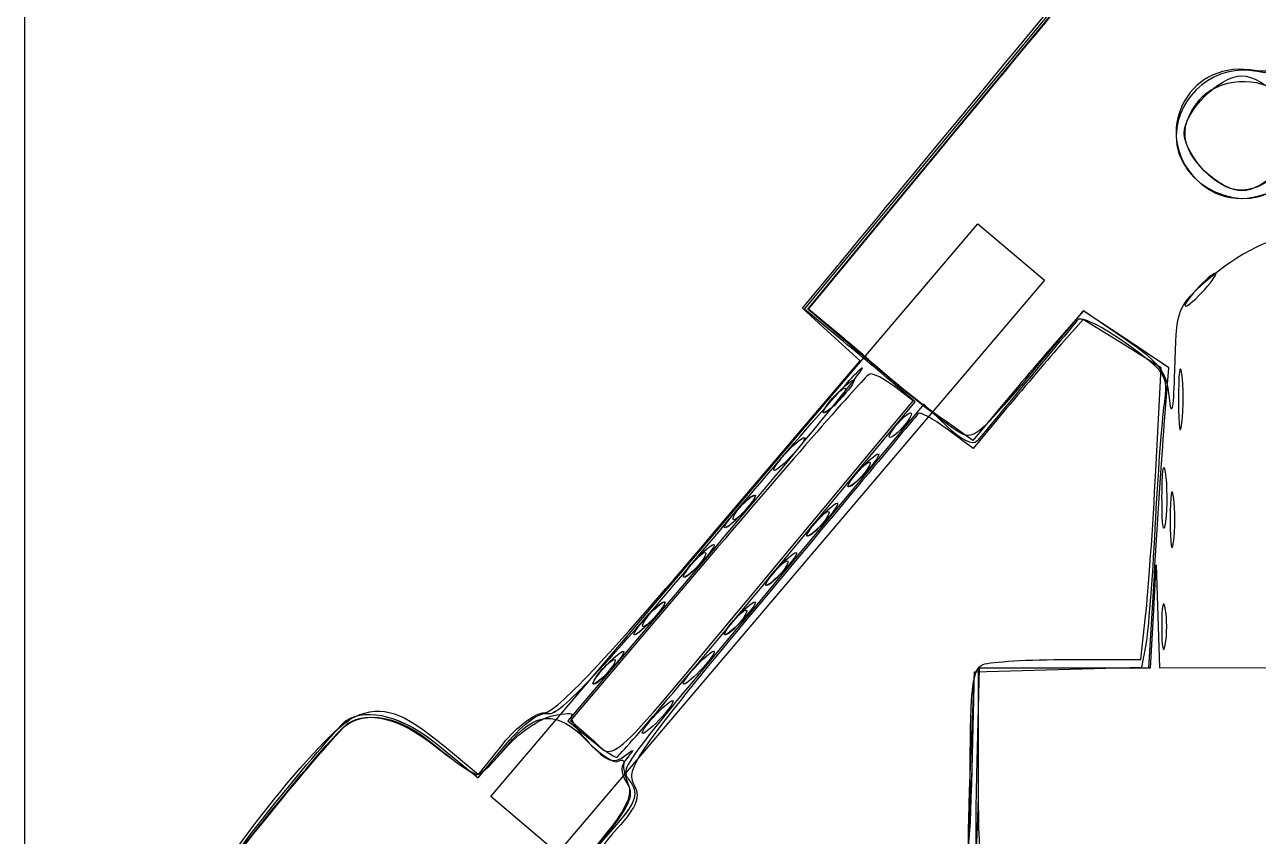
# Model space of a CAD drawing. Extents: x 143 to 420, y 187 to 724.
# Drawn here: x 185.1 to 261.7, y 538.4 to 588.8 of the extents above; entities that cross this region are included whole.
import ezdxf

# ---------------------------------------------------------------- set-up
doc = ezdxf.new("R2010")
doc.units = 0
doc.layers.add('Calque_1', color=7, linetype='CONTINUOUS')
doc.layers.add('Calque_2', color=7, linetype='CONTINUOUS')

msp = doc.modelspace()

# ---------------------------------------------------------------- linework, layer by layer
at = {"layer": 'Calque_1', "color": 7}
for points in [[(235.740832, 569.300023), (233.546878, 571.115152), (247.268401, 587.688525)], [(235.740849, 569.30121), (233.546898, 571.116339), (247.268421, 587.689712)], [(235.740862, 569.301111), (233.546911, 571.11624), (247.268434, 587.689613)], [(237.580349, 567.874181), (233.747666, 571.131371), (247.770194, 588.08536)], [(237.580391, 567.875104), (233.747705, 571.132294), (247.770237, 588.086283)], [(235.367482, 569.81372), (233.78933, 571.11324), (242.261716, 581.370288)], [(258.371151, 579.719689), (258.371283, 579.719557)], [(227.717412, 556.988388), (236.996562, 567.915486), (235.210624, 569.552141), (233.424689, 571.188829), (235.484647, 573.678359)], [(255.885181, 563.910283), (256.158792, 567.485093), (253.509325, 569.252949), (250.859865, 571.020805), (248.754313, 568.502299)], [(255.885214, 563.911239), (256.158825, 567.486016), (253.509368, 569.253872), (250.859904, 571.021761), (248.754356, 568.503222)], [(253.450753, 569.251861), (250.866563, 571.017377), (249.523621, 569.491848)], [(255.360745, 561.102672), (255.68888, 567.486214), (253.266576, 568.983591), (250.844061, 570.480968), (249.512548, 568.968262)], [(256.970692, 567.112487), (256.97201, 567.112487)], [(256.970692, 567.112487), (256.97201, 567.112487)], [(231.281122, 554.323153), (240.426338, 565.356268), (239.180561, 566.420614)], [(231.281142, 554.32434), (240.426357, 565.357487), (239.18058, 566.421801)], [(231.281155, 554.324241), (240.426371, 565.357389), (239.18059, 566.421702)], [(231.808384, 555.219542), (240.286489, 565.422989), (239.126811, 566.314829)], [(246.089464, 565.464756), (243.998239, 562.963227), (242.259333, 564.196223)], [(242.398904, 563.822959), (240.951094, 565.210067), (232.564869, 555.139866)], [(242.398927, 563.824145), (240.951117, 565.211254), (232.564892, 555.141052)], [(242.398941, 563.824046), (240.95113, 565.211155), (232.564905, 555.140953)], [(246.098823, 564.964641), (244.016608, 562.473727), (242.402646, 563.667)], [(255.74531, 559.315399), (255.743992, 559.315399)], [(228.077303, 556.416969), (218.852662, 545.535001), (220.238939, 544.399548)], [(228.077323, 556.418156), (218.852681, 545.536187), (220.238959, 544.400735)], [(228.077336, 556.418057), (218.852694, 545.536088), (220.238972, 544.400636)], [(228.108983, 556.269648), (219.013334, 545.563779), (220.319285, 544.426481)], [(244.251415, 542.191178), (244.407472, 548.846023), (249.668579, 548.846023), (254.929683, 548.846023), (255.270645, 554.591259)], [(244.350647, 542.461558), (244.350647, 548.8451), (249.640143, 548.8451), (254.929646, 548.8451), (255.270608, 554.590336)], [(244.350687, 542.367904), (244.350687, 548.846187), (249.6885, 548.846187), (255.026313, 548.846187), (255.207556, 552.037975), (255.388798, 555.229762), (255.487232, 552.037876), (255.585798, 548.845957), (271.69611, 548.862439)], [(249.939672, 549.356917), (254.423743, 549.356917), (254.728176, 552.038008)], [(243.83996, 542.20621), (244.095309, 548.589784), (249.293079, 548.734831), (254.490857, 548.879878), (254.756325, 550.266789)], [(243.951043, 542.541697), (244.095332, 548.590971), (249.293103, 548.736018), (254.490883, 548.881065), (254.756352, 550.267975)], [(243.951386, 542.581057), (244.095345, 548.590872), (249.293112, 548.735919), (254.4909, 548.880966), (254.756368, 550.267877)], [(210.898211, 543.968298), (213.296315, 542.003211), (215.037186, 544.099005)], [(210.898228, 543.969484), (213.296335, 542.004397), (215.037206, 544.100191)], [(210.898241, 543.969386), (213.296348, 542.004298), (215.037219, 544.100092)], [(211.197762, 543.960221), (213.304811, 542.199815), (214.832694, 544.118652)], [(221.367245, 538.706001), (219.743008, 536.68484), (222.407405, 534.116688)], [(221.629981, 538.811226), (219.904026, 536.843864), (222.424346, 534.497733)], [(221.630004, 538.812413), (219.904049, 536.845051), (222.424366, 534.498919)], [(221.630017, 538.812314), (219.904063, 536.844952), (222.424379, 534.498821)]]:
    msp.add_lwpolyline(points, dxfattribs=at)
for points in [[(258.371283, 579.719392)], [(258.371283, 579.719227)], [(214.075081, 540.835075), (244.310996, 576.430881), (248.447766, 572.917013), (218.211851, 537.321206)], [(258.39449, 572.337863)], [(258.39449, 572.337863)], [(235.158371, 565.443592)], [(235.413712, 565.698776)], [(235.413712, 565.698611)], [(239.243844, 563.911404)], [(239.243844, 563.911404)], [(239.243844, 563.911239)], [(232.349609, 562.123999)], [(232.349609, 562.123999)], [(232.349609, 562.123835)], [(236.690424, 560.847456)], [(236.945766, 561.102837)], [(236.945766, 561.102475)], [(256.462204, 559.443074)], [(256.462204, 559.443074)], [(229.285503, 558.549421)], [(229.285503, 558.549058)], [(229.540845, 558.804736)], [(234.137001, 557.783343)], [(234.392346, 558.038724)], [(234.392346, 558.038362)], [(226.73208, 555.485308)], [(226.73208, 555.484945)], [(226.476738, 555.229926)], [(231.583581, 554.71923)], [(231.808384, 555.219542)], [(231.838923, 554.974611)], [(231.838923, 554.974249)], [(255.946134, 552.548671)], [(255.946134, 552.548671)], [(223.667977, 551.910333)], [(223.667977, 551.909971)], [(223.923318, 552.165814)], [(229.030161, 551.65515)], [(229.285503, 551.910333)], [(229.285503, 551.909971)], [(220.859212, 548.591037)], [(221.114554, 548.84622)], [(221.114554, 548.845891)], [(226.73208, 548.84622)], [(226.73208, 548.845891)], [(224.17866, 545.78214)], [(224.17866, 545.781778)]]:
    msp.add_lwpolyline(points, close=True, dxfattribs=at)
for points in [[(247.770194, 588.08536), (255.482611, 597.410051), (261.717578, 605.232776), (261.625671, 605.469179)], [(247.770237, 588.086283), (255.482644, 597.410977), (261.717611, 605.233702), (261.625704, 605.470105)], [(247.268401, 587.688525), (254.815231, 596.803867), (261.155884, 604.53043), (261.358719, 604.858631)], [(247.268421, 587.689712), (254.815254, 596.805057), (261.155917, 604.53162), (261.358752, 604.859821)], [(247.268434, 587.689613), (254.81527, 596.804958), (261.155917, 604.531521), (261.358785, 604.859722)], [(242.261716, 581.370288), (246.921532, 587.011651), (253.307568, 594.734864), (256.452908, 598.532973)], [(267.36982, 590.796614), (263.419603, 586.000148), (262.951695, 585.597874), (261.654581, 585.882759)], [(267.369853, 590.797537), (263.419636, 586.001071), (262.951728, 585.598797), (261.654614, 585.883682)], [(235.484647, 573.678359), (236.617624, 575.047567), (242.671104, 582.37266), (248.936835, 589.956331)], [(264.602294, 587.55617), (263.286984, 585.898417), (262.965376, 585.750437), (261.193992, 585.98805)], [(261.193992, 585.98805), (257.303508, 586.509855), (255.080419, 581.988912), (257.860488, 579.208893)], [(261.654581, 585.882759), (259.149525, 586.432981), (256.652512, 584.450686), (256.623371, 581.888698)], [(261.654614, 585.883682), (259.149558, 586.433904), (256.652545, 584.451609), (256.623404, 581.889654)], [(257.117815, 582.040668), (257.117815, 583.418513), (259.314746, 585.615477), (260.692592, 585.615477)], [(257.117815, 582.040536), (257.117815, 583.418348), (259.314746, 585.615312), (260.692592, 585.615312)], [(258.059432, 584.112133), (259.186281, 585.503692), (261.865888, 585.682462), (263.099972, 584.448345)], [(260.692592, 585.615477), (262.070404, 585.615477), (264.267368, 583.418513), (264.267368, 582.040668)], [(260.692592, 585.615312), (262.070404, 585.615312), (264.267368, 583.418348), (264.267368, 582.040536)], [(258.371283, 579.719557), (256.875983, 581.21489), (256.782296, 582.53475), (258.059432, 584.112133)], [(256.623371, 581.888698), (256.587109, 578.706702), (261.00375, 576.733242), (263.214197, 578.943688)], [(256.623404, 581.889654), (256.587142, 578.707625), (261.003783, 576.734165), (263.21423, 578.944612)], [(258.371283, 579.719392), (257.681849, 580.408826), (257.117815, 581.453393), (257.117815, 582.040668)], [(258.371283, 579.719227), (257.681849, 580.408661), (257.117815, 581.453228), (257.117815, 582.040536)], [(264.267368, 582.040668), (264.267368, 580.662855), (262.070404, 578.465891), (260.692592, 578.465891)], [(264.267368, 582.040536), (264.267368, 580.66269), (262.070404, 578.465726), (260.692592, 578.465726)], [(257.860488, 579.208893), (259.321735, 577.74758), (261.217826, 577.604643), (263.24614, 578.802795)], [(262.763728, 579.407838), (261.186344, 578.130569), (259.866484, 578.224224), (258.371151, 579.719689)], [(260.692592, 578.465891), (260.105284, 578.465891), (259.060717, 579.029958), (258.371283, 579.719392)], [(260.692592, 578.465726), (260.105284, 578.465726), (259.060717, 579.029794), (258.371283, 579.719227)], [(271.356002, 574.619811), (266.993028, 576.994458), (262.493611, 576.379064), (258.485046, 572.859504)], [(259.063486, 573.359223), (258.923054, 573.359223), (258.392183, 572.89959), (257.883827, 572.337863)], [(259.063486, 573.359223), (258.923054, 573.359223), (258.392183, 572.89959), (257.883827, 572.337863)], [(258.39449, 572.337863), (258.902879, 572.89959), (259.203917, 573.359223), (259.063486, 573.359223)], [(258.39449, 572.337863), (258.902879, 572.89959), (259.203917, 573.359223), (259.063486, 573.359223)], [(258.485046, 572.859504), (256.65027, 571.248562), (256.605042, 571.120888), (256.517882, 567.305762)], [(257.883827, 572.337863), (257.375438, 571.776071), (257.0744, 571.31647), (257.214832, 571.31647)], [(257.883827, 572.337863), (257.375438, 571.776071), (257.0744, 571.31647), (257.214832, 571.31647)], [(257.214832, 571.31647), (257.355263, 571.31647), (257.886102, 571.776071), (258.39449, 572.337863)], [(257.214832, 571.31647), (257.355263, 571.31647), (257.886102, 571.776071), (258.39449, 572.337863)], [(253.515866, 568.987711), (252.060476, 570.033301), (250.710892, 570.697417), (250.516793, 570.463562)], [(253.515889, 568.988898), (252.060499, 570.034487), (250.710915, 570.698604), (250.516813, 570.464749)], [(253.515902, 568.988799), (252.060512, 570.034389), (250.710928, 570.698505), (250.516826, 570.46465)], [(250.516793, 570.463562), (250.322694, 570.229509), (248.926784, 568.544593), (247.414773, 566.718883)], [(250.516813, 570.464749), (250.322714, 570.230696), (248.926807, 568.54578), (247.414796, 566.72007)], [(250.516826, 570.46465), (250.322727, 570.230597), (248.926817, 568.545681), (247.414809, 566.719971)], [(237.516057, 568.000272), (237.202327, 568.282784), (236.235465, 569.098969), (235.367482, 569.81372)], [(239.180561, 566.420614), (238.495379, 567.005977), (236.947506, 568.301706), (235.740832, 569.300023)], [(239.18058, 566.421801), (238.495399, 567.007164), (236.947526, 568.302893), (235.740849, 569.30121)], [(239.18059, 566.421702), (238.495412, 567.007065), (236.947536, 568.302794), (235.740862, 569.301111)], [(249.523621, 569.491848), (248.78501, 568.652818), (247.239639, 566.840624), (246.089464, 565.464756)], [(256.231744, 565.443592), (256.058677, 567.238019), (255.720751, 567.700982), (253.450753, 569.251861)], [(248.754313, 568.502299), (243.835688, 562.618906), (244.122034, 562.842014), (242.691793, 563.779148)], [(248.754356, 568.503222), (243.835731, 562.619829), (244.122076, 562.842937), (242.691836, 563.780071)], [(249.512548, 568.968262), (248.780224, 568.136254), (247.244043, 566.334608), (246.098823, 564.964641)], [(255.894807, 565.243032), (256.14765, 566.987582), (256.019745, 567.188736), (253.515866, 568.987711)], [(255.89484, 565.244219), (256.147683, 566.988769), (256.019778, 567.189923), (253.515889, 568.988898)], [(255.894873, 565.24412), (256.147716, 566.98867), (256.019811, 567.189824), (253.515902, 568.988799)], [(227.75343, 556.723018), (232.809203, 562.732602), (237.025891, 567.57067), (237.12384, 567.474247)], [(227.75345, 556.724205), (232.809223, 562.733789), (237.025911, 567.571857), (237.12386, 567.475434)], [(227.75346, 556.724106), (232.809236, 562.73369), (237.025924, 567.571758), (237.123873, 567.475335)], [(242.259333, 564.196223), (240.672746, 565.321193), (239.00603, 566.657898), (237.516057, 568.000272)], [(242.691793, 563.779148), (241.988478, 564.239968), (239.68833, 566.082721), (237.580349, 567.874181)], [(242.691836, 563.780071), (241.988521, 564.240891), (239.688373, 566.083677), (237.580391, 567.875104)], [(256.97201, 567.112487), (256.855314, 567.879851), (256.762352, 567.12897), (256.765319, 565.443592)], [(256.97201, 567.112487), (256.855314, 567.879851), (256.762352, 567.12897), (256.765319, 565.443592)], [(237.12384, 567.474247), (237.22178, 567.377659), (233.150854, 562.402061), (228.077303, 556.416969)], [(237.12386, 567.475434), (237.2218, 567.378846), (233.150874, 562.403247), (228.077323, 556.418156)], [(237.123873, 567.475335), (237.221813, 567.378747), (233.150887, 562.403148), (228.077336, 556.418057)], [(237.58588, 567.09106), (237.376189, 567.027437), (233.111589, 562.157855), (228.108983, 556.269648)], [(239.126811, 566.314829), (238.488987, 566.805318), (237.795568, 567.154617), (237.58588, 567.09106)], [(256.517882, 567.305762), (256.467445, 565.103194), (256.342837, 564.291394), (256.231744, 565.443592)], [(256.977285, 564.048374), (257.091015, 564.966257), (257.088707, 566.345091), (256.970692, 567.112487)], [(256.977285, 564.048374), (257.091015, 564.966257), (257.088707, 566.345091), (256.970692, 567.112487)], [(235.158371, 565.443592), (235.508029, 565.86492), (235.909021, 566.209637), (236.049459, 566.209637)], [(235.413712, 565.698776), (235.922095, 566.260535), (236.452943, 566.720169), (236.593384, 566.720169)], [(235.413712, 565.698611), (235.922095, 566.260371), (236.452943, 566.720004), (236.593384, 566.720004)], [(236.049459, 566.209637), (236.189891, 566.209637), (236.018801, 565.86492), (235.669054, 565.443592)], [(236.593384, 566.720169), (236.733816, 566.720169), (236.432778, 566.260535), (235.924396, 565.698776)], [(236.593384, 566.720004), (236.733816, 566.720004), (236.432778, 566.260371), (235.924396, 565.698611)], [(247.414773, 566.718883), (245.902766, 564.893173), (244.481403, 563.182643), (244.256192, 562.917669)], [(247.414796, 566.72007), (245.902789, 564.89436), (244.481427, 563.18383), (244.256215, 562.918856)], [(247.414809, 566.719971), (245.902802, 564.894261), (244.48144, 563.183731), (244.256228, 562.918757)], [(234.744727, 564.677416), (234.604295, 564.677416), (234.905333, 565.137016), (235.413712, 565.698776)], [(234.744727, 564.677251), (234.604295, 564.677251), (234.905333, 565.136884), (235.413712, 565.698611)], [(234.777966, 564.677581), (234.637534, 564.677581), (234.808623, 565.022298), (235.158371, 565.443592)], [(235.924396, 565.698776), (235.416017, 565.137016), (234.885165, 564.677416), (234.744727, 564.677416)], [(235.924396, 565.698611), (235.416017, 565.136884), (234.885165, 564.677251), (234.744727, 564.677251)], [(235.669054, 565.443592), (235.319396, 565.022298), (234.918404, 564.677581), (234.777966, 564.677581)], [(255.324694, 557.526577), (255.491267, 560.756637), (255.747816, 564.229057), (255.894807, 565.243032)], [(255.324721, 557.527764), (255.491294, 560.757824), (255.747848, 564.230243), (255.89484, 565.244219)], [(255.324737, 557.527665), (255.49131, 560.757725), (255.747881, 564.230144), (255.894873, 565.24412)], [(256.765319, 565.443592), (256.768615, 563.758347), (256.863555, 563.130492), (256.977285, 564.048374)], [(256.765319, 565.443592), (256.768615, 563.758347), (256.863555, 563.130492), (256.977285, 564.048374)], [(240.61269, 564.641187), (240.515904, 564.520864), (236.368882, 559.537881), (231.397104, 553.568251)], [(239.243844, 563.911404), (239.593505, 564.332699), (239.994494, 564.677416), (240.134932, 564.677416)], [(239.243844, 563.911404), (239.593505, 564.332699), (239.994494, 564.677416), (240.134932, 564.677416)], [(239.243844, 563.911239), (239.593505, 564.332534), (239.994494, 564.677251), (240.134932, 564.677251)], [(240.134932, 564.677416), (240.275364, 564.677416), (240.104274, 564.332699), (239.75453, 563.911404)], [(240.134932, 564.677416), (240.275364, 564.677416), (240.104274, 564.332699), (239.75453, 563.911404)], [(240.134932, 564.677251), (240.275364, 564.677251), (240.104274, 564.332534), (239.75453, 563.911239)], [(242.402646, 563.667), (241.514963, 564.323271), (240.709489, 564.761675), (240.61269, 564.641187)], [(238.863442, 563.145359), (238.723011, 563.145359), (238.8941, 563.490076), (239.243844, 563.911404)], [(238.863442, 563.145359), (238.723011, 563.145359), (238.8941, 563.490076), (239.243844, 563.911404)], [(238.863442, 563.145228), (238.723011, 563.145228), (238.8941, 563.489911), (239.243844, 563.911239)], [(239.75453, 563.911404), (239.404869, 563.490076), (239.003877, 563.145359), (238.863442, 563.145359)], [(239.75453, 563.911404), (239.404869, 563.490076), (239.003877, 563.145359), (238.863442, 563.145359)], [(239.75453, 563.911239), (239.404869, 563.489911), (239.003877, 563.145228), (238.863442, 563.145228)], [(244.256192, 562.917669), (244.014557, 562.633179), (243.253289, 563.004367), (242.398904, 563.822959)], [(244.256215, 562.918856), (244.01458, 562.634366), (243.253312, 563.005554), (242.398927, 563.824145)], [(244.256228, 562.918757), (244.014593, 562.634267), (243.253325, 563.005455), (242.398941, 563.824046)], [(255.270608, 554.590336), (255.458213, 557.75018), (255.734695, 561.944174), (255.885181, 563.910283)], [(255.270645, 554.591259), (255.458249, 557.751103), (255.734728, 561.945097), (255.885214, 563.911239)], [(232.349609, 562.123999), (232.857988, 562.685759), (233.38884, 563.145359), (233.529278, 563.145359)], [(232.349609, 562.123999), (232.857988, 562.685759), (233.38884, 563.145359), (233.529278, 563.145359)], [(232.349609, 562.123835), (232.857988, 562.685594), (233.38884, 563.145228), (233.529278, 563.145228)], [(233.529278, 563.145359), (233.66971, 563.145359), (233.368672, 562.685759), (232.860293, 562.123999)], [(233.529278, 563.145359), (233.66971, 563.145359), (233.368672, 562.685759), (232.860293, 562.123999)], [(233.529278, 563.145228), (233.66971, 563.145228), (233.368672, 562.685594), (232.860293, 562.123835)], [(231.680621, 561.102639), (231.540189, 561.102639), (231.841227, 561.56224), (232.349609, 562.123999)], [(231.680621, 561.102639), (231.540189, 561.102639), (231.841227, 561.56224), (232.349609, 562.123999)], [(231.680621, 561.102475), (231.540189, 561.102475), (231.841227, 561.562075), (232.349609, 562.123835)], [(232.860293, 562.123999), (232.35191, 561.56224), (231.821059, 561.102639), (231.680621, 561.102639)], [(232.860293, 562.123999), (232.35191, 561.56224), (231.821059, 561.102639), (231.680621, 561.102639)], [(232.860293, 562.123835), (232.35191, 561.562075), (231.821059, 561.102475), (231.680621, 561.102475)], [(236.690424, 560.847456), (237.040082, 561.268751), (237.441074, 561.613501), (237.581512, 561.613501)], [(236.945766, 561.102837), (237.454148, 561.664564), (237.984996, 562.124197), (238.125438, 562.124197)], [(236.945766, 561.102475), (237.454148, 561.664201), (237.984996, 562.123835), (238.125438, 562.123835)], [(237.581512, 561.613501), (237.721944, 561.613501), (237.550855, 561.268751), (237.201107, 560.847456)], [(238.125438, 562.124197), (238.265869, 562.124197), (237.964831, 561.664564), (237.456449, 561.102837)], [(238.125438, 562.123835), (238.265869, 562.123835), (237.964831, 561.664201), (237.456449, 561.102475)], [(255.743992, 559.315399), (255.740695, 561.000678), (255.833986, 561.751658), (255.950683, 560.984294)], [(236.27678, 560.081477), (236.136349, 560.081477), (236.437387, 560.541078), (236.945766, 561.102837)], [(236.27678, 560.081115), (236.136349, 560.081115), (236.437387, 560.540715), (236.945766, 561.102475)], [(236.310019, 560.081444), (236.169587, 560.081444), (236.340677, 560.426128), (236.690424, 560.847456)], [(237.456449, 561.102837), (236.94807, 560.541078), (236.417219, 560.081477), (236.27678, 560.081477)], [(237.456449, 561.102475), (236.94807, 560.540715), (236.417219, 560.081115), (236.27678, 560.081115)], [(237.201107, 560.847456), (236.851449, 560.426128), (236.450457, 560.081444), (236.310019, 560.081444)], [(254.728176, 552.038008), (254.895508, 553.512606), (255.180274, 557.591716), (255.360745, 561.102672)], [(255.950683, 560.984294), (256.06738, 560.216898), (256.069687, 558.838031), (255.957276, 557.920181)], [(256.462204, 559.443074), (256.345177, 560.215481), (256.249578, 559.583505), (256.249578, 558.038691)], [(256.462204, 559.443074), (256.345177, 560.215481), (256.249578, 559.583505), (256.249578, 558.038691)], [(229.285503, 558.549421), (229.793885, 559.111147), (230.324733, 559.570781), (230.465172, 559.570781)], [(229.285503, 558.549058), (229.793885, 559.110818), (230.324733, 559.570418), (230.465172, 559.570418)], [(229.540845, 558.804736), (229.890506, 559.226031), (230.291495, 559.570748), (230.431933, 559.570748)], [(230.465172, 559.570781), (230.605603, 559.570781), (230.304565, 559.111147), (229.796186, 558.549421)], [(230.465172, 559.570418), (230.605603, 559.570418), (230.304565, 559.110818), (229.796186, 558.549058)], [(230.431933, 559.570748), (230.572365, 559.570748), (230.401275, 559.226031), (230.051528, 558.804736)], [(255.957276, 557.920181), (255.843546, 557.002299), (255.748277, 557.630088), (255.74531, 559.315399)], [(256.462204, 556.634309), (256.57923, 557.406716), (256.57923, 558.670667), (256.462204, 559.443074)], [(256.462204, 556.634309), (256.57923, 557.406716), (256.57923, 558.670667), (256.462204, 559.443074)], [(228.616518, 557.528028), (228.476086, 557.528028), (228.777124, 557.987661), (229.285503, 558.549421)], [(228.616518, 557.527665), (228.476086, 557.527665), (228.777124, 557.987299), (229.285503, 558.549058)], [(229.796186, 558.549421), (229.287807, 557.987661), (228.756953, 557.528028), (228.616518, 557.528028)], [(229.796186, 558.549058), (229.287807, 557.987299), (228.756953, 557.527665), (228.616518, 557.527665)], [(229.16044, 558.038691), (229.020008, 558.038691), (229.191097, 558.383408), (229.540845, 558.804736)], [(230.051528, 558.804736), (229.70187, 558.383408), (229.300878, 558.038691), (229.16044, 558.038691)], [(234.137001, 557.783343), (234.486663, 558.204671), (234.887654, 558.549388), (235.028089, 558.549388)], [(234.392346, 558.038724), (234.900725, 558.600451), (235.431576, 559.060084), (235.572015, 559.060084)], [(234.392346, 558.038362), (234.900725, 558.600121), (235.431576, 559.059722), (235.572015, 559.059722)], [(235.028089, 558.549388), (235.168521, 558.549388), (234.997432, 558.204671), (234.647684, 557.783343)], [(235.572015, 559.060084), (235.712446, 559.060084), (235.411408, 558.600451), (234.903029, 558.038724)], [(235.572015, 559.059722), (235.712446, 559.059722), (235.411408, 558.600121), (234.903029, 558.038362)], [(233.723357, 557.017364), (233.582926, 557.017364), (233.883964, 557.476965), (234.392346, 558.038724)], [(233.723357, 557.017002), (233.582926, 557.017002), (233.883964, 557.476602), (234.392346, 558.038362)], [(233.756599, 557.017331), (233.616168, 557.017331), (233.787257, 557.362048), (234.137001, 557.783343)], [(234.903029, 558.038724), (234.394647, 557.476965), (233.863795, 557.017364), (233.723357, 557.017364)], [(234.903029, 558.038362), (234.394647, 557.476602), (233.863795, 557.017002), (233.723357, 557.017002)], [(234.647684, 557.783343), (234.298026, 557.362048), (233.897038, 557.017331), (233.756599, 557.017331)], [(256.249578, 558.038691), (256.249578, 556.493877), (256.345177, 555.861902), (256.462204, 556.634309)], [(256.249578, 558.038691), (256.249578, 556.493877), (256.345177, 555.861902), (256.462204, 556.634309)], [(217.399418, 546.049389), (218.115715, 546.055982), (221.319251, 549.453933), (227.717412, 556.988388)], [(254.756325, 550.266789), (254.902229, 551.029603), (255.158085, 554.296485), (255.324694, 557.526577)], [(254.756352, 550.267975), (254.902256, 551.03079), (255.158111, 554.297671), (255.324721, 557.527764)], [(254.756368, 550.267877), (254.902272, 551.030691), (255.158128, 554.297572), (255.324737, 557.527665)], [(217.669584, 545.995623), (218.312418, 545.851895), (221.1253, 548.844407), (227.75343, 556.723018)], [(217.669604, 545.99681), (218.312438, 545.853082), (221.12532, 548.845594), (227.75345, 556.724205)], [(217.669617, 545.996711), (218.312451, 545.852983), (221.12533, 548.845495), (227.75346, 556.724106)], [(226.73208, 555.485308), (227.240462, 556.047067), (227.771314, 556.506668), (227.911752, 556.506668)], [(226.73208, 555.484945), (227.240462, 556.046705), (227.771314, 556.506305), (227.911752, 556.506305)], [(227.911752, 556.506668), (228.052184, 556.506668), (227.751146, 556.047067), (227.242767, 555.485308)], [(227.911752, 556.506305), (228.052184, 556.506305), (227.751146, 556.046705), (227.242767, 555.484945)], [(226.063095, 554.463948), (225.922663, 554.463948), (226.223701, 554.923548), (226.73208, 555.485308)], [(226.063095, 554.463585), (225.922663, 554.463585), (226.223701, 554.923186), (226.73208, 555.484945)], [(227.242767, 555.485308), (226.734384, 554.923548), (226.203533, 554.463948), (226.063095, 554.463948)], [(227.242767, 555.484945), (226.734384, 554.923186), (226.203533, 554.463585), (226.063095, 554.463585)], [(226.476738, 555.229926), (226.8264, 555.651254), (227.227388, 555.995938), (227.367826, 555.995938)], [(227.367826, 555.995938), (227.508258, 555.995938), (227.337169, 555.651254), (226.987425, 555.229926)], [(231.583581, 554.71923), (231.933243, 555.140558), (232.334231, 555.485275), (232.474669, 555.485275)], [(231.838923, 554.974611), (232.347305, 555.536371), (232.878157, 555.995971), (233.018591, 555.995971)], [(231.838923, 554.974249), (232.347305, 555.536008), (232.878157, 555.995642), (233.018591, 555.995642)], [(232.474669, 555.485275), (232.615101, 555.485275), (232.444012, 555.140558), (232.094264, 554.71923)], [(233.018591, 555.995971), (233.159023, 555.995971), (232.857985, 555.536371), (232.349609, 554.974611)], [(233.018591, 555.995642), (233.159023, 555.995642), (232.857985, 555.536008), (232.349609, 554.974249)], [(220.319285, 544.426481), (221.921278, 543.031361), (220.827104, 542.003507), (231.808384, 555.219542)], [(232.564869, 555.139866), (221.238414, 541.539061), (222.121838, 542.754718), (222.788713, 541.686877)], [(232.564892, 555.141052), (221.238437, 541.540248), (222.121861, 542.755904), (222.788736, 541.688064)], [(232.564905, 555.140953), (221.238447, 541.540149), (222.121871, 542.755806), (222.788749, 541.687965)], [(226.096337, 554.463915), (225.955905, 554.463915), (226.126994, 554.808599), (226.476738, 555.229926)], [(226.987425, 555.229926), (226.637763, 554.808599), (226.236775, 554.463915), (226.096337, 554.463915)], [(231.169937, 553.953251), (231.029506, 553.953251), (231.330544, 554.412852), (231.838923, 554.974611)], [(231.169937, 553.952889), (231.029506, 553.952889), (231.330544, 554.412489), (231.838923, 554.974249)], [(231.203176, 553.953218), (231.062745, 553.953218), (231.233834, 554.297935), (231.583581, 554.71923)], [(232.349609, 554.974611), (231.841227, 554.412852), (231.310376, 553.953251), (231.169937, 553.953251)], [(232.349609, 554.974249), (231.841227, 554.412489), (231.310376, 553.952889), (231.169937, 553.952889)], [(232.094264, 554.71923), (231.744603, 554.297935), (231.343614, 553.953218), (231.203176, 553.953218)], [(221.880559, 543.277051), (222.020991, 543.283644), (226.25125, 548.254891), (231.281122, 554.323153)], [(221.880579, 543.278238), (222.02101, 543.284831), (226.25127, 548.256111), (231.281142, 554.32434)], [(221.880592, 543.278139), (222.021024, 543.284732), (226.251283, 548.256012), (231.281155, 554.324241)], [(231.397104, 553.568251), (223.389128, 543.953035), (222.421287, 542.595199), (222.916381, 541.670098)], [(255.946134, 552.548671), (255.824493, 553.180646), (255.724938, 552.66339), (255.724938, 551.399637)], [(255.946134, 552.548671), (255.824493, 553.180646), (255.724938, 552.66339), (255.724938, 551.399637)], [(223.667977, 551.910333), (224.176356, 552.472093), (224.707207, 552.931726), (224.847646, 552.931726)], [(223.667977, 551.909971), (224.176356, 552.47173), (224.707207, 552.931364), (224.847646, 552.931364)], [(223.923318, 552.165814), (224.272977, 552.587141), (224.673968, 552.931858), (224.814403, 552.931858)], [(224.847646, 552.931726), (224.988077, 552.931726), (224.687039, 552.472093), (224.17866, 551.910333)], [(224.847646, 552.931364), (224.988077, 552.931364), (224.687039, 552.47173), (224.17866, 551.909971)], [(224.814403, 552.931858), (224.954835, 552.931858), (224.783746, 552.587141), (224.434002, 552.165814)], [(229.030161, 551.65515), (229.37982, 552.076445), (229.780808, 552.421162), (229.92125, 552.421162)], [(229.285503, 551.910333), (229.793885, 552.472093), (230.324733, 552.931726), (230.465172, 552.931726)], [(229.285503, 551.909971), (229.793885, 552.47173), (230.324733, 552.931364), (230.465172, 552.931364)], [(229.92125, 552.421162), (230.061681, 552.421162), (229.890592, 552.076445), (229.540845, 551.65515)], [(230.465172, 552.931726), (230.605603, 552.931726), (230.304565, 552.472093), (229.796186, 551.910333)], [(230.465172, 552.931364), (230.605603, 552.931364), (230.304565, 552.47173), (229.796186, 551.909971)], [(255.946134, 550.250603), (256.067776, 550.882578), (256.067776, 551.916696), (255.946134, 552.548671)], [(255.946134, 550.250603), (256.067776, 550.882578), (256.067776, 551.916696), (255.946134, 552.548671)], [(222.998988, 550.888973), (222.858557, 550.888973), (223.159595, 551.348607), (223.667977, 551.910333)], [(222.998988, 550.888611), (222.858557, 550.888611), (223.159595, 551.348244), (223.667977, 551.909971)], [(224.17866, 551.910333), (223.670278, 551.348607), (223.13943, 550.888973), (222.998988, 550.888973)], [(224.17866, 551.909971), (223.670278, 551.348244), (223.13943, 550.888611), (222.998988, 550.888611)], [(223.542914, 551.399802), (223.402482, 551.399802), (223.573571, 551.744486), (223.923318, 552.165814)], [(224.434002, 552.165814), (224.08434, 551.744486), (223.683355, 551.399802), (223.542914, 551.399802)], [(228.616518, 550.888973), (228.476086, 550.888973), (228.777124, 551.348607), (229.285503, 551.910333)], [(228.616518, 550.888611), (228.476086, 550.888611), (228.777124, 551.348244), (229.285503, 551.909971)], [(228.649756, 550.889105), (228.509325, 550.889105), (228.680414, 551.233822), (229.030161, 551.65515)], [(229.796186, 551.910333), (229.287807, 551.348607), (228.756953, 550.888973), (228.616518, 550.888973)], [(229.796186, 551.909971), (229.287807, 551.348244), (228.756953, 550.888611), (228.616518, 550.888611)], [(229.540845, 551.65515), (229.191183, 551.233822), (228.790195, 550.889105), (228.649756, 550.889105)], [(255.724938, 551.399637), (255.724938, 550.135686), (255.824493, 549.618627), (255.946134, 550.250603)], [(255.724938, 551.399637), (255.724938, 550.135686), (255.824493, 549.618627), (255.946134, 550.250603)], [(220.859212, 548.591037), (221.208874, 549.012332), (221.609862, 549.357049), (221.7503, 549.357049)], [(221.114554, 548.84622), (221.622936, 549.40798), (222.153787, 549.867613), (222.294226, 549.867613)], [(221.114554, 548.845891), (221.622936, 549.407617), (222.153787, 549.867251), (222.294226, 549.867251)], [(221.7503, 549.357049), (221.890732, 549.357049), (221.719643, 549.012332), (221.369895, 548.591037)], [(222.294226, 549.867613), (222.434657, 549.867613), (222.133619, 549.40798), (221.62524, 548.84622)], [(222.294226, 549.867251), (222.434657, 549.867251), (222.133619, 549.407617), (221.62524, 548.845891)], [(226.73208, 548.84622), (227.240462, 549.40798), (227.771314, 549.867613), (227.911752, 549.867613)], [(226.73208, 548.845891), (227.240462, 549.407617), (227.771314, 549.867251), (227.911752, 549.867251)], [(227.911752, 549.867613), (228.052184, 549.867613), (227.751146, 549.40798), (227.242767, 548.84622)], [(227.911752, 549.867251), (228.052184, 549.867251), (227.751146, 549.407617), (227.242767, 548.845891)], [(244.647798, 549.047044), (245.092083, 549.217474), (247.473422, 549.356917), (249.939672, 549.356917)], [(220.445568, 547.824893), (220.305137, 547.824893), (220.606175, 548.284494), (221.114554, 548.84622)], [(220.445568, 547.824531), (220.305137, 547.824531), (220.606175, 548.284131), (221.114554, 548.845891)], [(220.47881, 547.825025), (220.338379, 547.825025), (220.509468, 548.169709), (220.859212, 548.591037)], [(221.62524, 548.84622), (221.116858, 548.284494), (220.586007, 547.824893), (220.445568, 547.824893)], [(221.62524, 548.845891), (221.116858, 548.284131), (220.586007, 547.824531), (220.445568, 547.824531)], [(221.369895, 548.591037), (221.020237, 548.169709), (220.619249, 547.825025), (220.47881, 547.825025)], [(226.063095, 547.824893), (225.922663, 547.824893), (226.223701, 548.284494), (226.73208, 548.84622)], [(226.063095, 547.824531), (225.922663, 547.824531), (226.223701, 548.284131), (226.73208, 548.845891)], [(227.242767, 548.84622), (226.734384, 548.284494), (226.203533, 547.824893), (226.063095, 547.824893)], [(227.242767, 548.845891), (226.734384, 548.284131), (226.203533, 547.824531), (226.063095, 547.824531)], [(243.84, 542.600968), (243.84, 547.725207), (243.973212, 548.788169), (244.647798, 549.047044)], [(204.933618, 545.143836), (206.357743, 546.279816), (208.403008, 545.868377), (210.64553, 543.994802)], [(204.933618, 545.143473), (206.357743, 546.279453), (208.403008, 545.868015), (210.64553, 543.994439)], [(205.084928, 545.56068), (206.469396, 546.416357), (208.634417, 545.823413), (210.898211, 543.968298)], [(205.084948, 545.5619), (206.469416, 546.417544), (208.634436, 545.824633), (210.898228, 543.969484)], [(205.084957, 545.561801), (206.469429, 546.417445), (208.63445, 545.824534), (210.898241, 543.969386)], [(205.215892, 545.391437), (206.471216, 546.206106), (208.451506, 545.689772), (210.589726, 543.989923)], [(205.628936, 545.801425), (207.373067, 546.546834), (208.578999, 546.14812), (211.197762, 543.960221)], [(215.037186, 544.099005), (216.146547, 545.43449), (217.101466, 546.122506), (217.669584, 545.995623)], [(215.037206, 544.100191), (216.146567, 545.435676), (217.101482, 546.123726), (217.669604, 545.99681)], [(215.037219, 544.100092), (216.146577, 545.435578), (217.101495, 546.123627), (217.669617, 545.996711)], [(215.092245, 543.994868), (216.839735, 546.184975), (218.169649, 546.25796), (220.075788, 544.268479)], [(224.17866, 545.78214), (224.687039, 546.343867), (225.217891, 546.8035), (225.358329, 546.8035)], [(224.17866, 545.781778), (224.687039, 546.343504), (225.217891, 546.803138), (225.358329, 546.803138)], [(225.358329, 546.8035), (225.49876, 546.8035), (225.197722, 546.343867), (224.689347, 545.78214)], [(225.358329, 546.803138), (225.49876, 546.803138), (225.197722, 546.343504), (224.689347, 545.781778)], [(196.346595, 534.062988), (196.346595, 535.670139), (203.709308, 544.980988), (205.628936, 545.801425)], [(200.721005, 540.212608), (202.875219, 542.854602), (204.89792, 545.185075), (205.215892, 545.391437)], [(200.737299, 540.496603), (202.871442, 543.122972), (204.827875, 545.401821), (205.084928, 545.56068)], [(200.737319, 540.49779), (202.871461, 543.124158), (204.827895, 545.403008), (205.084948, 545.5619)], [(200.737329, 540.497691), (202.871475, 543.12406), (204.827905, 545.402909), (205.084957, 545.561801)], [(214.832694, 544.118652), (215.685414, 545.189558), (216.819633, 546.04273), (217.399418, 546.049389)], [(215.009005, 543.867161), (215.773592, 544.779999), (217.069625, 545.672597), (217.88908, 545.850675)], [(215.009005, 543.866798), (215.773592, 544.779637), (217.069625, 545.672235), (217.88908, 545.850312)], [(217.88908, 545.850675), (218.708528, 546.028687), (219.249209, 546.04484), (219.090584, 545.885948)], [(217.88908, 545.850312), (218.708528, 546.028324), (219.249209, 546.044477), (219.090584, 545.885585)], [(219.090584, 545.885948), (218.931956, 545.727385), (219.418885, 544.953825), (220.172633, 544.167078)], [(219.090584, 545.885585), (218.931956, 545.727023), (219.418885, 544.953462), (220.172633, 544.166715)], [(223.509675, 544.76078), (223.369243, 544.76078), (223.670281, 545.220381), (224.17866, 545.78214)], [(223.509675, 544.760418), (223.369243, 544.760418), (223.670281, 545.220018), (224.17866, 545.781778)], [(224.689347, 545.78214), (224.180964, 545.220381), (223.650113, 544.76078), (223.509675, 544.76078)], [(224.689347, 545.781778), (224.180964, 545.220018), (223.650113, 544.760418), (223.509675, 544.760418)], [(200.467865, 539.969622), (202.48387, 542.46436), (204.49346, 544.792757), (204.933618, 545.143836)], [(200.467865, 539.969259), (202.48387, 542.463998), (204.49346, 544.792394), (204.933618, 545.143473)], [(210.589726, 543.989923), (211.822976, 543.009571), (213.019675, 542.207463), (213.249047, 542.207463)], [(210.64553, 543.994802), (211.822182, 543.011747), (212.972538, 542.207397), (213.20187, 542.207397)], [(210.64553, 543.994439), (211.822182, 543.011385), (212.972538, 542.207067), (213.20187, 542.207067)], [(213.20187, 542.207397), (213.431209, 542.207397), (214.24441, 542.954289), (215.009005, 543.867161)], [(213.20187, 542.207067), (213.431209, 542.207067), (214.24441, 542.953926), (215.009005, 543.866798)], [(213.249047, 542.207463), (213.478418, 542.207463), (214.307858, 543.011813), (215.092245, 543.994868)], [(220.075788, 544.268479), (220.873512, 543.435811), (221.726529, 542.878403), (221.971381, 543.029713)], [(220.172633, 544.167078), (221.293116, 542.997539), (221.69031, 542.846888), (222.350191, 543.341003)], [(220.172633, 544.166715), (221.293116, 542.997177), (221.69031, 542.846526), (222.350191, 543.340674)], [(220.238939, 544.399548), (221.001391, 543.775089), (221.740121, 543.269963), (221.880559, 543.277051)], [(220.238959, 544.400735), (221.001411, 543.776276), (221.74014, 543.27115), (221.880579, 543.278238)], [(220.238972, 544.400636), (221.001424, 543.776177), (221.740154, 543.271051), (221.880592, 543.278139)], [(222.350191, 543.341003), (223.009072, 543.834426), (223.046784, 543.820647), (222.555531, 543.266172)], [(222.350191, 543.340674), (223.009072, 543.834063), (223.046784, 543.820284), (222.555531, 543.265843)], [(221.971381, 543.029713), (222.216247, 543.181023), (222.374394, 543.115423), (222.322843, 542.884007)], [(222.555531, 543.266172), (222.112584, 542.766157), (222.102012, 542.349543), (222.515445, 541.687503)], [(222.555531, 543.265843), (222.112584, 542.765827), (222.102012, 542.349213), (222.515445, 541.687174)], [(222.322843, 542.884007), (222.271285, 542.652592), (222.400641, 542.072438), (222.610299, 541.595069)], [(242.888289, 537.063181), (243.74571, 536.604306), (243.817089, 536.974835), (243.951386, 542.581057)], [(243.070441, 537.103498), (243.703462, 536.578132), (243.826992, 537.340847), (243.951043, 542.541697)], [(243.0732, 537.101256), (243.747912, 536.541277), (243.84, 537.2018), (243.84, 542.600968)], [(243.750945, 536.078017), (244.178107, 536.078017), (244.350647, 537.914606), (244.350647, 542.461558)], [(245.415722, 534.755916), (244.451679, 535.782089), (244.350687, 536.503894), (244.350687, 542.367904)], [(222.515445, 541.687503), (222.971967, 540.9565), (222.756157, 540.382807), (221.362831, 538.623588)], [(222.515445, 541.687174), (222.971967, 540.956171), (222.756157, 540.382478), (221.362831, 538.623291)], [(222.610299, 541.595069), (222.87257, 540.997872), (222.484801, 540.096637), (221.367245, 538.706001)], [(222.788713, 541.686877), (223.254696, 540.94071), (223.047885, 540.427442), (221.629981, 538.811226)], [(222.788736, 541.688064), (223.254719, 540.941897), (223.047909, 540.428629), (221.630004, 538.812413)], [(222.788749, 541.687965), (223.254732, 540.941798), (223.047922, 540.42853), (221.630017, 538.812314)], [(222.916381, 541.670098), (223.384259, 540.795861), (223.220715, 540.335964), (221.912004, 538.845411)], [(244.518753, 534.725324), (243.688894, 535.70017), (243.613121, 536.535244), (243.83996, 542.20621)], [(245.058709, 534.574739), (244.195332, 535.436515), (244.111551, 536.226954), (244.251415, 542.191178)], [(204.006634, 526.463955), (195.241049, 533.819441), (195.301593, 533.566104), (200.721005, 540.212608)], [(201.453214, 528.535915), (195.633282, 533.5635), (195.600303, 533.946192), (200.467865, 539.969622)], [(201.453214, 528.535552), (195.633282, 533.563137), (195.600303, 533.94583), (200.467865, 539.969259)], [(199.242573, 530.138814), (195.630196, 533.13192), (195.81965, 534.444725), (200.737299, 540.496603)], [(199.242592, 530.14), (195.630216, 533.133106), (195.81967, 534.445944), (200.737319, 540.49779)], [(199.242606, 530.139901), (195.630229, 533.133007), (195.819683, 534.445845), (200.737329, 540.497691)], [(221.362831, 538.623588), (219.893893, 536.768934), (219.757836, 536.37711), (220.412227, 535.886094)], [(221.362831, 538.623291), (219.893893, 536.768605), (219.757836, 536.376781), (220.412227, 535.885764)], [(221.912004, 538.845411), (221.052213, 537.866147), (220.348753, 536.929574), (220.348753, 536.764121)]]:
    msp.add_open_spline(points, degree=3, dxfattribs=at)
at = {"layer": 'Calque_2', "color": 7}
msp.add_lwpolyline([(185.134791, 639.623288), (302.768887, 639.623288), (302.768887, 186.934059), (185.134791, 186.934059)], close=True, dxfattribs=at)

doc.saveas('drawing.dxf')
